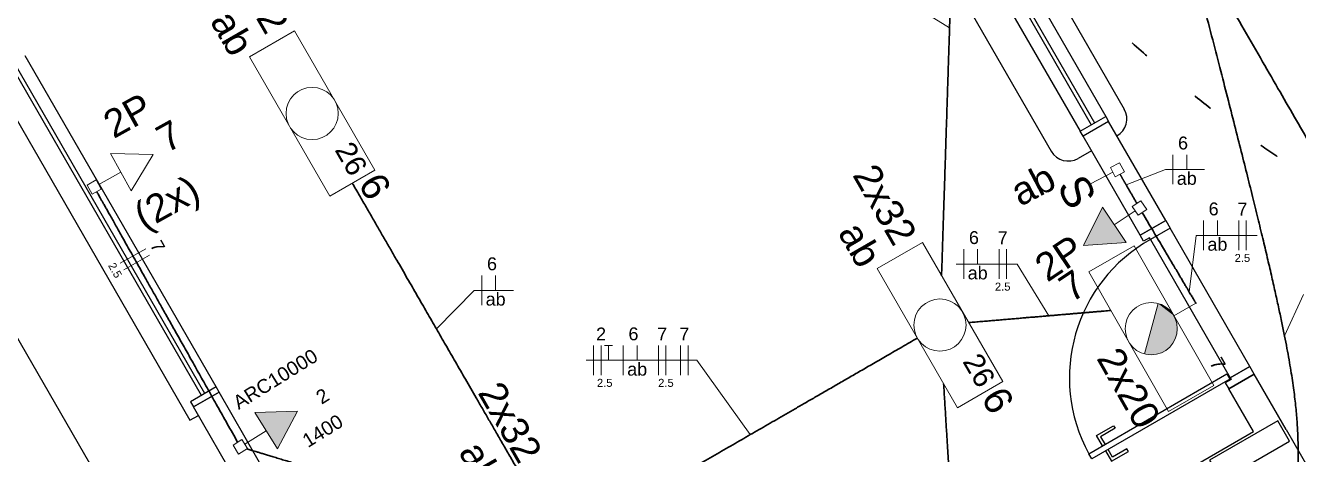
# Model space of a CAD drawing. Extents: x 210 to 779, y 61 to 241.
# Drawn here: x 355.41 to 361.87, y 189.65 to 191.83 of the extents above; entities that cross this region are included whole.
import ezdxf

# ---------------------------------------------------------------- set-up
doc = ezdxf.new("R2010")
doc.units = 0
doc.header["$LTSCALE"] = 2
doc.linetypes.add('DOT2', pattern=[3.175, 0, -3.175])
for name, color, linetype in [('A-JANEL', 3, 'CONTINUOUS'), ('A-PARED', 5, 'CONTINUOUS'), ('A-PAREDE', 5, 'CONTINUOUS'), ('A-PISOS', 2, 'CONTINUOUS'), ('A-PORTA', 3, 'CONTINUOUS'), ('A-SOLEIRA', 1, 'CONTINUOUS'), ('ARQ-ESQ-VISTA1', 2, 'CONTINUOUS')]:
    doc.layers.add(name, color=color, linetype=linetype)
for name, color, linetype, lineweight in [('EL-Condutos', 4, 'CONTINUOUS', 30), ('EL-Fios', 9, 'CONTINUOUS', 20), ('EL-Textos fios', 7, 'CONTINUOUS', 20), ('EL-Textos pontos', 5, 'CONTINUOUS', 20), ('P-SIMBOL', 5, 'CONTINUOUS', 20)]:
    doc.layers.add(name, color=color, linetype=linetype, lineweight=lineweight)
doc.styles.add('Arial', font='arial.ttf')

msp = doc.modelspace()

# ---------------------------------------------------------------- hatches: boundary and pattern name
at = {"layer": 'P-SIMBOL', "linetype": 'Continuous'}
for points in [[(360.8752, 190.9101), (360.7796, 190.7159), (360.9956, 190.7302)], [(361.1585, 190.421), (361.0886, 190.1654), (361.2387, 190.3588)], [(361.1585, 190.421), (361.1647, 190.419), (361.1698, 190.4172), (361.1763, 190.4142), (361.1834, 190.4106), (361.1865, 190.4095), (361.189, 190.4082), (361.1913, 190.407), (361.1938, 190.405), (361.2013, 190.3996), (361.2042, 190.3972), (361.2107, 190.3927), (361.2149, 190.3889), (361.2177, 190.3851), (361.224, 190.3784), (361.2267, 190.3755), (361.2292, 190.3723), (361.2387, 190.3588)], [(361.0886, 190.1654), (361.1036, 190.1629), (361.1093, 190.1613), (361.1157, 190.1613), (361.1291, 190.1614), (361.1343, 190.1614), (361.138, 190.1616), (361.1418, 190.1624), (361.1458, 190.1632), (361.1536, 190.1649), (361.1573, 190.166), (361.163, 190.1673), (361.1694, 190.1694), (361.176, 190.1726), (361.1807, 190.1744), (361.1855, 190.1762), (361.1905, 190.1793), (361.1972, 190.1838), (361.1998, 190.1859), (361.2048, 190.1894), (361.2076, 190.1916), (361.2094, 190.1933), (361.2124, 190.1959), (361.2145, 190.1979), (361.2166, 190.2006), (361.2186, 190.2031), (361.2212, 190.2054), (361.2226, 190.2074), (361.2239, 190.2077), (361.2264, 190.2105), (361.2291, 190.2133), (361.23, 190.2149), (361.2317, 190.2165), (361.233, 190.2191), (361.2339, 190.2205), (361.2355, 190.2229), (361.2368, 190.2262), (361.2394, 190.2303), (361.2406, 190.2329), (361.2419, 190.2349), (361.2434, 190.2379), (361.2448, 190.2398), (361.2453, 190.2427), (361.2465, 190.2455), (361.2476, 190.2489), (361.2488, 190.2532), (361.2503, 190.2573), (361.2508, 190.2597), (361.2521, 190.2628), (361.2532, 190.2679), (361.253, 190.2712), (361.2539, 190.2749), (361.2538, 190.2781), (361.2541, 190.2799), (361.2543, 190.2844), (361.2552, 190.2872), (361.2549, 190.2926), (361.2553, 190.2954), (361.2549, 190.2986), (361.255, 190.3012), (361.2549, 190.3029), (361.2544, 190.3049), (361.2548, 190.3067), (361.2533, 190.3131), (361.2531, 190.3166), (361.253, 190.3189), (361.2525, 190.3205), (361.2528, 190.322), (361.2516, 190.3241), (361.2514, 190.3255), (361.2506, 190.3269), (361.2498, 190.3295), (361.2488, 190.333), (361.2476, 190.3363), (361.2469, 190.3387), (361.2462, 190.3418), (361.2387, 190.3588)], [(356.685, 189.6834), (356.7869, 189.8744), (356.5705, 189.8671)]]:
    msp.add_hatch(color=256, dxfattribs=at).paths.add_polyline_path(points)

# ---------------------------------------------------------------- linework, layer by layer
at = {"layer": 'A-JANEL', "color": 251}
msp.add_line((360.9072, 191.3448), (360.7773, 191.2698), dxfattribs=at)
msp.add_line((360.9072, 191.3448), (360.7773, 191.2698), dxfattribs=at)
at = {"layer": 'A-PARED', "color": 251}
for p, q in [((361.1972, 190.8425), (360.9072, 191.3448)), ((361.0673, 190.7675), (360.7773, 191.2698)), ((361.0673, 190.7675), (361.1972, 190.8425)), ((361.5173, 189.988), (361.6472, 190.063)), ((361.8097, 189.7816), (361.6472, 190.063)), ((361.6423, 189.7715), (361.5173, 189.988)), ((357.7885, 187.5465), (361.6423, 189.7715)), ((361.8097, 189.7816), (362.0972, 189.2836))]:
    msp.add_line(p, q, dxfattribs=at)
at = {"layer": 'A-PAREDE', "color": 251}
for p, q in [((360.9072, 191.3448), (360.7773, 191.2698)), ((360.9072, 191.3448), (360.7773, 191.2698)), ((361.1972, 190.8425), (361.0673, 190.7675)), ((361.6472, 190.063), (361.5173, 189.988)), ((356.3885, 189.9714), (356.2586, 189.8964)), ((356.2586, 189.8964), (356.3885, 189.9714)), ((356.3885, 189.9714), (356.2586, 189.8964)), ((356.6647, 189.4929), (356.3885, 189.9714)), ((356.5348, 189.4179), (356.2586, 189.8964))]:
    msp.add_line(p, q, dxfattribs=at)
msp.add_lwpolyline([(361.4203, 189.626), (361.4803, 189.5221), (361.8267, 189.7221), (361.7667, 189.826)], close=True, dxfattribs=at)
at = {"layer": 'A-PISOS', "color": 251}
msp.add_line((351.639, 196.6978), (360.114, 182.0187), dxfattribs=at)
at = {"layer": 'A-PORTA', "color": 251}
msp.add_line((361.6247, 190.102), (361.5251, 190.0445), dxfattribs=at)
for points in [[(361.1151, 190.7547), (361.0848, 190.7372), (361.0673, 190.7675), (361.1972, 190.8425), (361.2197, 190.8035), (361.1201, 190.746)], [(361.5233, 190.0377), (360.8218, 189.6327), (360.8068, 189.6587), (361.5083, 190.0637)], [(361.5301, 190.0359), (361.4998, 190.0184), (361.5173, 189.988), (361.6472, 190.063), (361.6247, 190.102), (361.5251, 190.0445)], [(360.8666, 189.7451), (360.8891, 189.7062), (360.8761, 189.6987), (360.8461, 189.7506), (360.9327, 189.8006), (360.9402, 189.7876)], [(360.9266, 189.6412), (360.9041, 189.6802), (360.8911, 189.6727), (360.9211, 189.6207), (361.0077, 189.6707), (361.0002, 189.6837)]]:
    msp.add_lwpolyline(points, close=True, dxfattribs=at)
msp.add_arc((361.5119, 190.0443, 0.02), 0.8037, 119.17841, 208.67325, dxfattribs=at)
at = {"layer": 'A-SOLEIRA', "color": 251}
for p, q in [((360.4112, 192.4039), (360.9862, 191.4079)), ((360.0408, 192.19), (360.6158, 191.1941)), ((360.9496, 191.2713), (360.9496, 191.2713)), ((360.8197, 191.1963), (360.7524, 191.1575))]:
    msp.add_line(p, q, dxfattribs=at)
msp.add_lwpolyline([(361.5251, 190.0445), (361.6247, 190.102), (361.2197, 190.8035), (361.1201, 190.746)], close=True, dxfattribs=at)
for centre, start, end in [((360.8996, 191.3579), 300, 30), ((360.7024, 191.2441), 210, 300)]:
    msp.add_arc(centre, 0.1, start, end, dxfattribs=at)
at = {"layer": 'ARQ-ESQ-VISTA1', "color": 251}
for p, q in [((360.2486, 192.3155), (360.8186, 191.3283)), ((360.2659, 192.3255), (360.836, 191.3383)), ((360.3222, 192.358), (360.8922, 191.3707)), ((360.1923, 192.283), (360.7623, 191.2957)), ((356.3735, 189.9974), (355.4035, 191.6775)), ((356.2999, 189.9549), (355.3299, 191.635)), ((356.3172, 189.9649), (355.3473, 191.645))]:
    msp.add_line(p, q, dxfattribs=at)
msp.add_lwpolyline([(355.2336, 191.6718), (355.1903, 191.6468), (356.2403, 189.8281), (356.2836, 189.8531)], dxfattribs=at)
for points in [[(360.8922, 191.3707), (360.9072, 191.3448), (360.7773, 191.2698), (360.7623, 191.2957)], [(356.3885, 189.9714), (356.3735, 189.9974), (356.2436, 189.9224), (356.2586, 189.8964)]]:
    msp.add_lwpolyline(points, close=True, dxfattribs=at)
at = {"layer": 'EL-Condutos', "linetype": 'DOT2', "ltscale": 0.05}
for points in [[(358.7307, 202.0695), (359.0209, 201.5509), (359.2925, 201.0654), (359.547, 200.6105), (359.7857, 200.1839), (360.0099, 199.7832), (360.2209, 199.4061), (360.4201, 199.05), (360.6088, 198.7127), (360.7884, 198.3918), (360.9601, 198.0848), (361.1254, 197.7895), (361.2854, 197.5034), (361.4417, 197.2242), (361.5954, 196.9494), (361.748, 196.6766), (361.9007, 196.4036), (362.055, 196.1279), (362.2121, 195.8472), (362.3733, 195.559), (362.5401, 195.2609), (362.7136, 194.9507), (362.8954, 194.6258), (363.0866, 194.284), (363.2887, 193.9229), (363.5029, 193.54), (363.7306, 193.133), (363.9731, 192.6995), (364.2318, 192.2371), (364.508, 191.7434), (364.803, 191.2162)], [(360.1293, 192.6168), (360.3424, 192.3968), (360.5474, 192.1918), (360.7448, 192.0015), (360.935, 191.8255), (361.1184, 191.6634), (361.2954, 191.515), (361.4664, 191.3799), (361.6318, 191.2577), (361.792, 191.1481), (361.9475, 191.0507), (362.0985, 190.9653), (362.2456, 190.8914), (362.3891, 190.8287), (362.5294, 190.7769), (362.6669, 190.7356), (362.8021, 190.7045), (362.9353, 190.6833), (363.0669, 190.6715), (363.1974, 190.6689), (363.3271, 190.675), (363.4564, 190.6896), (363.5858, 190.7124), (363.7157, 190.7429), (363.8464, 190.7808), (363.9784, 190.8258), (364.112, 190.8775), (364.2477, 190.9356), (364.3858, 190.9998), (364.5269, 191.0696), (364.6712, 191.1448)]]:
    msp.add_spline(points, degree=3, dxfattribs=at)
at = {"layer": 'EL-Condutos', "linetype": 'Continuous'}
for points in [[(360.0586, 190.562), (360.0623, 190.6749), (360.0658, 190.7835), (360.0692, 190.888), (360.0725, 190.9884), (360.0756, 191.0848), (360.0786, 191.1773), (360.0814, 191.2661), (360.0842, 191.351), (360.0868, 191.4323), (360.0893, 191.51), (360.0916, 191.5843), (360.0939, 191.6551), (360.096, 191.7226), (360.0981, 191.7868), (360.1, 191.8478), (360.1019, 191.9058), (360.1036, 191.9607), (360.1053, 192.0127), (360.1068, 192.0619), (360.1083, 192.1083), (360.1097, 192.152), (360.111, 192.1931), (360.1122, 192.2317), (360.1134, 192.2678), (360.1145, 192.3015), (360.1155, 192.333), (360.1164, 192.3623), (360.1173, 192.3895), (360.1182, 192.4146), (360.119, 192.4378)], [(361.4836, 192.0042), (361.5836, 191.8309), (361.678, 191.6674), (361.7672, 191.513), (361.8514, 191.367), (361.9313, 191.2287), (362.0071, 191.0974), (362.0793, 190.9724), (362.1482, 190.853), (362.2143, 190.7385), (362.278, 190.6282), (362.3396, 190.5214), (362.3997, 190.4174), (362.4585, 190.3155), (362.5165, 190.215), (362.5741, 190.1153), (362.6317, 190.0155), (362.6898, 189.915), (362.7486, 189.8131), (362.8086, 189.7091), (362.8703, 189.6023), (362.934, 189.492), (363.0001, 189.3775), (363.069, 189.2581), (363.1412, 189.1331), (363.217, 189.0018), (363.2968, 188.8635), (363.3811, 188.7175), (363.4703, 188.5631), (363.5647, 188.3996), (363.6647, 188.2263)], [(361.3861, 191.9499), (361.4305, 191.7794), (361.4721, 191.6188), (361.511, 191.4676), (361.5473, 191.3256), (361.5811, 191.1922), (361.6125, 191.0673), (361.6416, 190.9503), (361.6684, 190.8409), (361.6931, 190.7387), (361.7157, 190.6434), (361.7363, 190.5544), (361.7551, 190.4716), (361.772, 190.3944), (361.7872, 190.3226), (361.8008, 190.2557), (361.8129, 190.1933), (361.8235, 190.1351), (361.8328, 190.0807), (361.8408, 190.0296), (361.8476, 189.9816), (361.8534, 189.9363), (361.8581, 189.8932), (361.8619, 189.852), (361.8649, 189.8123), (361.8671, 189.7737), (361.8687, 189.7358), (361.8697, 189.6983), (361.8703, 189.6608), (361.8704, 189.6229), (361.8703, 189.5842)], [(357.9201, 189.5523), (357.8833, 189.6159), (357.8483, 189.6766), (357.8148, 189.7346), (357.7828, 189.79), (357.7522, 189.843), (357.7228, 189.894), (357.6944, 189.9431), (357.6671, 189.9904), (357.6406, 190.0363), (357.6148, 190.081), (357.5897, 190.1245), (357.565, 190.1673), (357.5407, 190.2093), (357.5167, 190.251), (357.4927, 190.2925), (357.4688, 190.3339), (357.4447, 190.3756), (357.4204, 190.4177), (357.3958, 190.4604), (357.3706, 190.5039), (357.3449, 190.5486), (357.3184, 190.5945), (357.291, 190.6418), (357.2627, 190.6909), (357.2333, 190.7419), (357.2026, 190.7949), (357.1706, 190.8503), (357.1372, 190.9083), (357.1021, 190.969), (357.0654, 191.0326)], [(361.0506, 190.929), (361.0459, 190.9372), (361.0413, 190.9452), (361.0369, 190.9528), (361.0326, 190.9602), (361.0284, 190.9674), (361.0245, 190.9743), (361.0206, 190.981), (361.0169, 190.9874), (361.0133, 190.9936), (361.0099, 190.9995), (361.0066, 191.0053), (361.0034, 191.0108), (361.0004, 191.0161), (360.9974, 191.0211), (360.9946, 191.026), (360.9919, 191.0307), (360.9894, 191.0351), (360.9869, 191.0394), (360.9845, 191.0435), (360.9823, 191.0473), (360.9802, 191.051), (360.9781, 191.0546), (360.9762, 191.0579), (360.9744, 191.0611), (360.9726, 191.0641), (360.971, 191.067), (360.9694, 191.0697), (360.9679, 191.0722), (360.9666, 191.0746), (360.9653, 191.0769)], [(356.483, 189.7177), (356.4306, 189.8107), (356.3808, 189.8991), (356.3335, 189.9832), (356.2887, 190.0628), (356.2462, 190.1383), (356.206, 190.2096), (356.1681, 190.277), (356.1324, 190.3405), (356.0988, 190.4002), (356.0672, 190.4563), (356.0376, 190.5088), (356.01, 190.5579), (355.9842, 190.6038), (355.9602, 190.6464), (355.9379, 190.6859), (355.9173, 190.7226), (355.8983, 190.7563), (355.8808, 190.7873), (355.8648, 190.8158), (355.8502, 190.8417), (355.837, 190.8652), (355.825, 190.8865), (355.8143, 190.9056), (355.8046, 190.9227), (355.7961, 190.9378), (355.7886, 190.9511), (355.7821, 190.9628), (355.7764, 190.9728), (355.7716, 190.9814), (355.7675, 190.9886)], [(361.3503, 190.4225), (361.3503, 190.4224), (361.3503, 190.4225), (361.3502, 190.4226), (361.3499, 190.4231), (361.3494, 190.4239), (361.3487, 190.4252), (361.3476, 190.427), (361.3461, 190.4296), (361.3441, 190.4329), (361.3416, 190.4372), (361.3384, 190.4425), (361.3346, 190.4489), (361.3301, 190.4565), (361.3248, 190.4655), (361.3186, 190.4759), (361.3115, 190.4879), (361.3034, 190.5015), (361.2943, 190.517), (361.284, 190.5343), (361.2726, 190.5536), (361.2599, 190.575), (361.2459, 190.5987), (361.2306, 190.6246), (361.2138, 190.653), (361.1954, 190.6839), (361.1756, 190.7174), (361.1541, 190.7537), (361.1309, 190.7929), (361.1059, 190.835), (361.0791, 190.8802)], [(360.1977, 190.3242), (360.2297, 190.3269), (360.261, 190.3296), (360.2917, 190.3322), (360.3218, 190.3348), (360.3514, 190.3373), (360.3804, 190.3397), (360.4088, 190.3422), (360.4367, 190.3445), (360.464, 190.3469), (360.4908, 190.3492), (360.517, 190.3514), (360.5427, 190.3536), (360.5678, 190.3557), (360.5924, 190.3578), (360.6165, 190.3599), (360.6401, 190.3619), (360.6632, 190.3639), (360.6857, 190.3658), (360.7078, 190.3677), (360.7294, 190.3695), (360.7505, 190.3713), (360.7711, 190.3731), (360.7912, 190.3748), (360.8108, 190.3765), (360.83, 190.3781), (360.8487, 190.3797), (360.867, 190.3812), (360.8848, 190.3828), (360.9022, 190.3842), (360.9192, 190.3857)], [(359.9363, 190.2458), (359.8573, 190.2001), (359.7829, 190.1572), (359.7129, 190.1167), (359.6468, 190.0786), (359.5843, 190.0425), (359.5252, 190.0084), (359.469, 189.9759), (359.4155, 189.945), (359.3642, 189.9155), (359.315, 189.887), (359.2675, 189.8596), (359.2212, 189.8329), (359.176, 189.8068), (359.1314, 189.781), (359.0871, 189.7555), (359.0429, 189.7299), (358.9983, 189.7042), (358.953, 189.678), (358.9068, 189.6513), (358.8592, 189.6239), (358.81, 189.5955), (358.7588, 189.5659), (358.7053, 189.535), (358.6491, 189.5026), (358.5899, 189.4684), (358.5275, 189.4323), (358.4614, 189.3942), (358.3913, 189.3537), (358.3169, 189.3108), (358.2379, 189.2652)], [(360.0689, 190.0139), (360.0745, 189.9249), (360.0797, 189.8408), (360.0847, 189.7611), (360.0894, 189.6856), (360.0938, 189.6139), (360.0981, 189.5455), (360.1022, 189.4802), (360.1061, 189.4175), (360.1098, 189.3571), (360.1135, 189.2986), (360.117, 189.2417), (360.1205, 189.1859), (360.1239, 189.131), (360.1273, 189.0765), (360.1307, 189.0221), (360.1341, 188.9674), (360.1376, 188.912), (360.1411, 188.8557), (360.1447, 188.7979), (360.1484, 188.7384), (360.1522, 188.6767), (360.1562, 188.6126), (360.1604, 188.5456), (360.1648, 188.4753), (360.1694, 188.4015), (360.1742, 188.3237), (360.1793, 188.2416), (360.1847, 188.1547), (360.1905, 188.0628), (360.1965, 187.9655)], [(357.9363, 189.2563), (357.8359, 189.2868), (357.7403, 189.3158), (357.6494, 189.3434), (357.563, 189.3697), (357.481, 189.3946), (357.4033, 189.4182), (357.3299, 189.4405), (357.2605, 189.4615), (357.1951, 189.4814), (357.1335, 189.5001), (357.0756, 189.5177), (357.0214, 189.5342), (356.9707, 189.5496), (356.9233, 189.564), (356.8792, 189.5773), (356.8383, 189.5898), (356.8003, 189.6013), (356.7653, 189.6119), (356.7331, 189.6217), (356.7036, 189.6307), (356.6767, 189.6389), (356.6522, 189.6463), (356.63, 189.653), (356.61, 189.6591), (356.5921, 189.6645), (356.5763, 189.6694), (356.5622, 189.6736), (356.55, 189.6773), (356.5393, 189.6806), (356.5302, 189.6833)]]:
    msp.add_spline(points, degree=3, dxfattribs=at)
at = {"layer": 'EL-Fios'}
for p, q in [((361.2329, 191.026), (361.2329, 191.176)), ((361.3039, 191.101), (361.3039, 191.176)), ((361.3885, 190.6915), (361.3885, 190.8415)), ((361.4595, 190.7665), (361.4595, 190.8415)), ((361.568, 190.6915), (361.568, 190.8415)), ((361.6055, 190.6915), (361.6055, 190.8415)), ((355.8859, 190.6254), (356.0166, 190.699)), ((360.1709, 190.5461), (360.1709, 190.6961)), ((360.2419, 190.6211), (360.2419, 190.6961)), ((360.3504, 190.5461), (360.3504, 190.6961)), ((360.3879, 190.5461), (360.3879, 190.6961)), ((355.9043, 190.5927), (356.035, 190.6663)), ((357.7227, 190.4128), (357.7227, 190.5628)), ((357.7937, 190.4878), (357.7937, 190.5628)), ((358.2914, 190.0576), (358.2914, 190.2075)), ((358.3289, 190.0576), (358.3289, 190.2075)), ((358.3464, 190.2075), (358.3864, 190.2075)), ((358.3664, 190.1325), (358.3664, 190.2075)), ((358.4414, 190.0576), (358.4414, 190.2075)), ((358.5124, 190.1326), (358.5124, 190.2075)), ((358.6209, 190.0576), (358.6209, 190.2075)), ((358.6584, 190.0576), (358.6584, 190.2075)), ((358.7334, 190.0576), (358.7334, 190.2075)), ((358.7709, 190.0576), (358.7709, 190.2075))]:
    msp.add_line(p, q, dxfattribs=at)
at = {"layer": 'EL-Textos fios'}
for p, q in [((360.0992, 191.82), (359.8594, 191.9696)), ((360.9961, 191.0234), (361.1954, 191.101)), ((361.1954, 191.101), (361.3944, 191.101)), ((361.3168, 190.479), (361.351, 190.7665)), ((361.351, 190.7665), (361.6611, 190.7665)), ((360.4434, 190.6211), (360.1334, 190.6211)), ((360.603, 190.3587), (360.4434, 190.6211)), ((357.4927, 190.2925), (357.6852, 190.4878)), ((357.6852, 190.4878), (357.8842, 190.4878)), ((361.8006, 190.2568), (361.8967, 190.4659)), ((358.8161, 190.1326), (358.2539, 190.1326)), ((359.0871, 189.7555), (358.8161, 190.1326))]:
    msp.add_line(p, q, dxfattribs=at)
at = {"layer": 'P-SIMBOL'}
for p, q in [((356.5429, 191.6727), (356.7724, 191.8052)), ((357.1804, 191.0985), (356.7724, 191.8052)), ((356.9509, 190.966), (356.5429, 191.6727)), ((355.9421, 190.9921), (355.8371, 191.1815)), ((355.8371, 191.1815), (356.0535, 191.1777)), ((356.0535, 191.1777), (355.9421, 190.9921)), ((355.8896, 191.0868), (355.7776, 191.0247)), ((356.9509, 190.966), (357.1804, 191.0985)), ((360.8148, 191.0278), (360.9285, 191.0875)), ((360.9162, 191.111), (360.9632, 191.1356)), ((360.9408, 191.064), (360.9162, 191.111)), ((360.9878, 191.0887), (360.9408, 191.064)), ((360.9632, 191.1356), (360.9878, 191.0887)), ((355.7184, 191.0222), (355.7648, 191.0479)), ((355.7441, 190.9758), (355.7184, 191.0222)), ((355.7648, 191.0479), (355.7905, 191.0015)), ((355.7905, 191.0015), (355.7441, 190.9758)), ((360.7796, 190.7159), (360.8752, 190.9101)), ((360.8752, 190.9101), (360.9956, 190.7302)), ((360.9354, 190.8202), (361.0418, 190.8914)), ((361.027, 190.9134), (361.0711, 190.9429)), ((361.0565, 190.8693), (361.027, 190.9134)), ((361.1006, 190.8988), (361.0565, 190.8693)), ((361.0711, 190.9429), (361.1006, 190.8988)), ((359.7316, 190.5987), (359.9611, 190.7312)), ((360.3691, 190.0245), (359.9611, 190.7312)), ((360.9956, 190.7302), (360.7796, 190.7159)), ((361.0366, 190.7133), (360.8064, 190.582)), ((361.0366, 190.7133), (361.4407, 190.0044)), ((360.1396, 189.892), (359.7316, 190.5987)), ((360.8064, 190.582), (361.2105, 189.8731)), ((361.1585, 190.421), (361.0886, 190.1654)), ((361.3503, 190.4225), (361.2387, 190.3588)), ((360.1396, 189.892), (360.3691, 190.0245)), ((361.4407, 190.0044), (361.2105, 189.8731)), ((356.5705, 189.8671), (356.7869, 189.8744)), ((356.6849, 189.6834), (356.5705, 189.8671)), ((356.7869, 189.8744), (356.6849, 189.6834)), ((356.46, 189.7021), (356.5051, 189.7301)), ((356.5051, 189.7301), (356.5331, 189.6851)), ((356.6277, 189.7753), (356.5191, 189.7076)), ((356.4881, 189.657), (356.46, 189.7021)), ((356.5331, 189.6851), (356.4881, 189.657))]:
    msp.add_line(p, q, dxfattribs=at)
for centre in [(356.8616, 191.3856), (360.0504, 190.3116), (361.1236, 190.2932)]:
    msp.add_circle(centre, 0.1325, dxfattribs=at)

# ---------------------------------------------------------------- texts
at = {"layer": 'EL-Textos fios', "attachment_point": 8, "line_spacing_factor": 0.798, "style": 'Arial'}
for s, insert, char_height, width in [('6', (361.2851, 191.202), 0.0653, 0.078366), ('ab', (361.3041, 191.0225), 0.06531, 0.156732), ('6', (361.4406, 190.8675), 0.0653, 0.078366), ('7', (361.5866, 190.8675), 0.0653, 0.078366), ('6', (360.2231, 190.722), 0.0653, 0.078366), ('7', (360.3691, 190.722), 0.0653, 0.078366), ('ab', (361.4596, 190.688), 0.06531, 0.156732), ('6', (357.7751, 190.589), 0.0653, 0.078366), ('2.5', (361.5866, 190.6314), 0.04059, 0.146142), ('ab', (360.2421, 190.5425), 0.06531, 0.156732), ('2.5', (360.3691, 190.4859), 0.04059, 0.146142), ('ab', (357.7936, 190.4095), 0.06531, 0.156732), ('2', (358.3291, 190.2335), 0.0653, 0.078366), ('6', (358.4936, 190.2335), 0.0653, 0.078366), ('7', (358.6396, 190.2335), 0.0653, 0.078366), ('7', (358.7521, 190.2335), 0.0653, 0.078366), ('ab', (358.5126, 190.054), 0.06531, 0.156732), ('2.5', (358.3476, 189.9974), 0.04059, 0.146142), ('2.5', (358.6586, 189.9974), 0.04059, 0.146142)]:
    msp.add_mtext(s, dxfattribs=dict(at, insert=insert, char_height=char_height, width=width))
at = {"layer": 'EL-Textos fios', "attachment_point": 8, "rotation": 299.37618, "line_spacing_factor": 0.798, "style": 'Arial'}
for s, insert, char_height, width in [('7', (356.0488, 190.6955), 0.0653, 0.078366), ('2.5', (355.8427, 190.5795), 0.04059, 0.146142)]:
    msp.add_mtext(s, dxfattribs=dict(at, insert=insert, char_height=char_height, width=width))
at = {"layer": 'EL-Textos pontos', "line_spacing_factor": 0.798, "style": 'Arial'}
for s, insert, char_height, width, attachment_point, rotation in [('2x32', (356.6264, 191.7763), 0.1412, 0.67776, 9, 299.99986), ('ab', (356.4484, 191.6633), 0.1412, 0.33888, 9, 299.99986), ('2P', (355.959, 191.3137), 0.1412, 0.33888, 8, 29.01458), ('7', (356.17, 191.2087), 0.1412, 0.16944, 8, 29.01458), ('2x32', (359.8154, 190.7023), 0.1412, 0.67776, 9, 299.99986), ('ab', (360.5559, 190.9602), 0.1412, 0.33888, 8, 27.67959), ('6', (357.1458, 190.9324), 0.1412, 0.16944, 9, 299.99986), ('ab', (359.6374, 190.5893), 0.1412, 0.33888, 9, 299.99986), ('2P', (360.6957, 190.5932), 0.1412, 0.33888, 8, 33.78732), ('7', (360.7632, 190.4522), 0.1412, 0.16944, 8, 33.78732), ('ARC10000', (356.6938, 190.0068), 0.0706, 0.67776, 8, 31.91948), ('7', (361.4173, 190.1215), 0.0706, 0.08472, 7, 299.68557), ('2', (356.9328, 189.9212), 0.0706, 0.08472, 8, 31.91948), ('2x32', (357.912, 189.5978), 0.1412, 0.67776, 9, 299.99986), ('6', (360.3094, 189.8463), 0.1412, 0.16944, 9, 299.99986), ('1400', (356.9339, 189.744), 0.0706, 0.33888, 8, 31.91948), ('ab', (357.7104, 189.4763), 0.1412, 0.33888, 9, 299.99986)]:
    msp.add_mtext(s, dxfattribs=dict(at, insert=insert, char_height=char_height, width=width, attachment_point=attachment_point, rotation=rotation))
at = {"layer": 'P-SIMBOL', "line_spacing_factor": 0.798, "style": 'Arial'}
for s, insert, char_height, width, attachment_point, rotation in [('26', (357.0548, 191.0579), 0.1059, 0.25416, 9, 299.99986), ('(2x)', (356.0286, 190.7535), 0.1412, 0.67776, 7, 29.01458), ('S', (360.7085, 190.8853), 0.1588, 0.19062, 9, 297.67938), ('2x20', (360.8411, 190.1425), 0.1412, 0.67776, 7, 299.68557), ('26', (360.2438, 189.9839), 0.1059, 0.25416, 9, 299.99986)]:
    msp.add_mtext(s, dxfattribs=dict(at, insert=insert, char_height=char_height, width=width, attachment_point=attachment_point, rotation=rotation))

doc.saveas('drawing.dxf')
